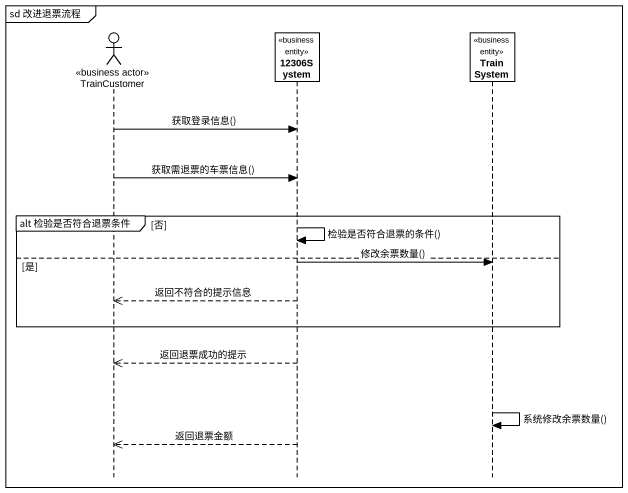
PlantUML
@startuml
mainframe sd 改进退票流程
hide footbox
actor TrainCustomer <<business actor>>
participant "12306System" as c12306System <<business entity>>
participant TrainSystem <<business entity>>

TrainCustomer -> c12306System : 获取登录信息()
TrainCustomer -> c12306System : 获取需退票的车票信息()
group alt 检验是否符合退票条件 [否]
  c12306System -> c12306System : 检验是否符合退票的条件()
else 是
  c12306System -> TrainSystem : 修改余票数量()
  c12306System -->> TrainCustomer : 返回不符合的提示信息
end
c12306System -->> TrainCustomer : 返回退票成功的提示
TrainSystem -> TrainSystem : 系统修改余票数量()
c12306System -->> TrainCustomer : 返回退票金额
@enduml
